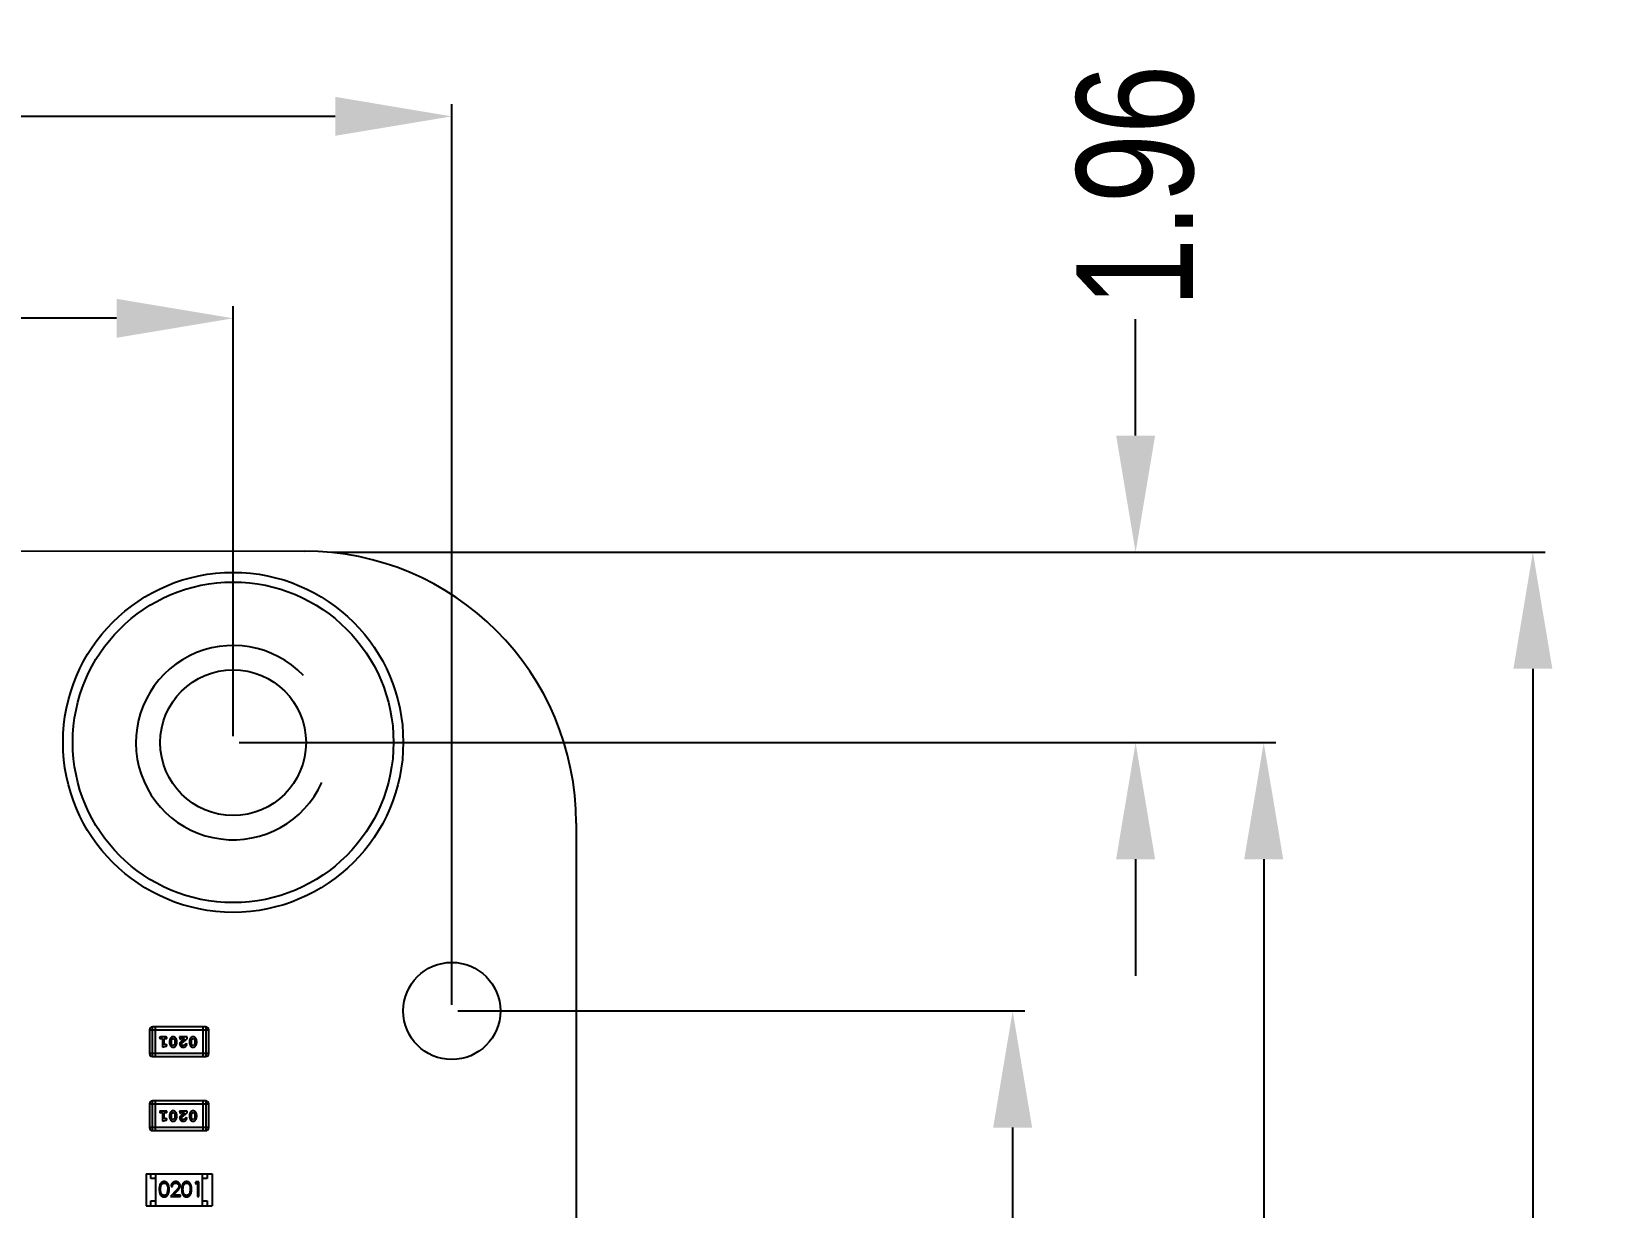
# Model space of a CAD drawing. Header units: inches. Extents: x -13 to 119, y -33 to 44.
# Drawn here: x 102.41 to 118.64, y 18.68 to 30.79 of the extents above; entities that cross this region are included whole.
import ezdxf

# ---------------------------------------------------------------- set-up
doc = ezdxf.new("R2010")
doc.units = ezdxf.units.IN
doc.header["$LTSCALE"] = 1.21
doc.header["$MEASUREMENT"] = 0
doc.header["$PDMODE"] = 3
doc.header["$PDSIZE"] = 0.3125
doc.layers.get('0').update_dxf_attribs({"linetype": 'CONTINUOUS'})
doc.layers.get('Defpoints').update_dxf_attribs({"linetype": 'CONTINUOUS'})
doc.layers.add('DIM', color=3, linetype='CONTINUOUS')
doc.styles.get("Standard").update_dxf_attribs({"font": 'txt', "width": 0.8})
doc.dimstyles.get("Standard").update_dxf_attribs({"dimtxt": 0.15625, "dimasz": 0.1875, "dimexe": 0.125, "dimexo": 0.0625, "dimgap": 0.09, "dimtad": 0, "dimtih": 1, "dimtoh": 1, "dimzin": 4, "dimdsep": 46, "dimtxsty": 'Standard', "dimblk": '_FILLED', "dimblk1": '_FILLED', "dimblk2": '_FILLED', "dimcen": 0.09, "dimazin": 1, "dimtp": 0.01, "dimtm": 0.01, "dimtfac": 1, "dimtofl": 0, "dimtmove": 0, "dimatfit": 3, "dimldrblk": '_FILLED', "dimfxl": 1, "dimtolj": 1, "dimtzin": 4, "dimarcsym": 0})

# ---------------------------------------------------------------- blocks, each defined once
blk = doc.blocks.new('_FILLED')
at = {"color": 0, "linetype": 'ByBlock'}
blk.add_solid([(0, 0), (-1, 0.167), (-1, -0.167)], dxfattribs=at)
blk = doc.blocks.new('*D21')
at = {"layer": 'Defpoints', "color": 0}
for p in [(104.483, 27.834), (91.202, 23.468), (104.483, 23.47)]:
    blk.add_point(p, dxfattribs=at)
at = {"layer": 'DIM', "color": 0, "lineweight": -2}
for p, q in [((91.202, 23.531), (91.202, 27.959)), ((104.483, 23.532), (104.483, 27.959)), ((92.402, 27.834), (95.993, 27.834)), ((103.283, 27.834), (99.693, 27.834))]:
    blk.add_line(p, q, dxfattribs=at)
at = {"layer": 'DIM', "color": 0, "lineweight": -2, "xscale": 1.2, "yscale": 1.2, "zscale": 1.2, "rotation": 180}
blk.add_blockref('_FILLED', (91.202, 27.834), dxfattribs=at)
at = {"layer": 'DIM', "color": 0, "lineweight": -2, "xscale": 1.2, "yscale": 1.2, "zscale": 1.2}
blk.add_blockref('_FILLED', (104.483, 27.834), dxfattribs=at)
at = {"layer": 'DIM', "color": 0, "insert": (97.843, 27.834), "char_height": 1.2, "attachment_point": 5}
blk.add_mtext('\\A1;13.28', dxfattribs=at)
blk = doc.blocks.new('*D26')
at = {"layer": 'Defpoints', "color": 0}
for p in [(87.682, 22.649), (108.002, -8.147), (108.002, -17.25)]:
    blk.add_point(p, dxfattribs=at)
at = {"layer": 'DIM', "color": 0, "lineweight": -2}
for p, q in [((87.682, 22.586), (87.682, -17.375)), ((108.002, -8.21), (108.002, -17.375)), ((88.882, -17.25), (95.912, -17.25)), ((106.802, -17.25), (99.772, -17.25))]:
    blk.add_line(p, q, dxfattribs=at)
at = {"layer": 'DIM', "color": 0, "lineweight": -2, "xscale": 1.2, "yscale": 1.2, "zscale": 1.2, "rotation": 180}
blk.add_blockref('_FILLED', (87.682, -17.25), dxfattribs=at)
at = {"layer": 'DIM', "color": 0, "lineweight": -2, "xscale": 1.2, "yscale": 1.2, "zscale": 1.2}
blk.add_blockref('_FILLED', (108.002, -17.25), dxfattribs=at)
at = {"layer": 'DIM', "color": 0, "insert": (97.842, -17.25), "char_height": 1.2, "attachment_point": 5}
blk.add_mtext('\\A1;20.32', dxfattribs=at)
blk = doc.blocks.new('*D29')
at = {"layer": 'Defpoints', "color": 0}
for p in [(104.482, 23.466), (115.085, 23.466), (106.003, -8.53)]:
    blk.add_point(p, dxfattribs=at)
at = {"layer": 'DIM', "color": 0, "lineweight": -2}
for p, q in [((104.545, 23.466), (115.21, 23.466)), ((115.085, 22.266), (115.085, 9.318)), ((115.085, -7.33), (115.085, 5.618)), ((106.065, -8.53), (115.21, -8.53))]:
    blk.add_line(p, q, dxfattribs=at)
at = {"layer": 'DIM', "color": 0, "lineweight": -2, "xscale": 1.2, "yscale": 1.2, "zscale": 1.2}
for p, rotation in [((115.085, 23.466), 90), ((115.085, -8.53), 270)]:
    blk.add_blockref('_FILLED', p, dxfattribs=dict(at, rotation=rotation))
at = {"layer": 'DIM', "color": 0, "insert": (115.085, 7.468), "char_height": 1.2, "attachment_point": 5, "rotation": 90}
blk.add_mtext('\\A1;32.00', dxfattribs=at)
blk = doc.blocks.new('*D30')
at = {"layer": 'Defpoints', "color": 0}
for p in [(105.431, 25.426), (117.854, 25.426), (105.212, -10.94)]:
    blk.add_point(p, dxfattribs=at)
at = {"layer": 'DIM', "color": 0, "lineweight": -2}
for p, q in [((105.494, 25.426), (117.979, 25.426)), ((117.854, 24.226), (117.854, 9.253)), ((117.854, -9.74), (117.854, 5.233)), ((105.275, -10.94), (117.979, -10.94))]:
    blk.add_line(p, q, dxfattribs=at)
at = {"layer": 'DIM', "color": 0, "lineweight": -2, "xscale": 1.2, "yscale": 1.2, "zscale": 1.2}
for p, rotation in [((117.854, 25.426), 90), ((117.854, -10.94), 270)]:
    blk.add_blockref('_FILLED', p, dxfattribs=dict(at, rotation=rotation))
at = {"layer": 'DIM', "color": 0, "insert": (117.854, 7.243), "char_height": 1.2, "attachment_point": 5, "rotation": 90}
blk.add_mtext('\\A1;36.37', dxfattribs=at)
blk = doc.blocks.new('*D32')
at = {"layer": 'Defpoints', "color": 0}
for p in [(111.054, 25.426), (113.767, 25.426), (109.218, 23.466)]:
    blk.add_point(p, dxfattribs=at)
at = {"layer": 'DIM', "color": 0, "lineweight": -2}
for p, q in [((113.767, 26.626), (113.767, 27.826)), ((111.117, 25.426), (113.892, 25.426)), ((109.281, 23.466), (113.892, 23.466)), ((113.767, 22.266), (113.767, 21.066))]:
    blk.add_line(p, q, dxfattribs=at)
at = {"layer": 'DIM', "color": 0, "lineweight": -2, "xscale": 1.2, "yscale": 1.2, "zscale": 1.2}
for p, rotation in [((113.767, 25.426), 270), ((113.767, 23.466), 90)]:
    blk.add_blockref('_FILLED', p, dxfattribs=dict(at, rotation=rotation))
at = {"layer": 'DIM', "color": 0, "insert": (113.767, 29.196), "char_height": 1.2, "attachment_point": 5, "rotation": 90}
blk.add_mtext('\\A1;1.96', dxfattribs=at)
blk = doc.blocks.new('*D36')
at = {"layer": 'Defpoints', "color": 0}
for p in [(106.732, 20.704), (106.732, 0.384), (112.502, 0.384)]:
    blk.add_point(p, dxfattribs=at)
at = {"layer": 'DIM', "color": 0, "lineweight": -2}
for p, q in [((106.795, 20.704), (112.627, 20.704)), ((112.502, 19.504), (112.502, 16.154)), ((112.502, 1.584), (112.502, 4.934)), ((106.795, 0.384), (112.627, 0.384))]:
    blk.add_line(p, q, dxfattribs=at)
at = {"layer": 'DIM', "color": 0, "lineweight": -2, "xscale": 1.2, "yscale": 1.2, "zscale": 1.2}
for p, rotation in [((112.502, 20.704), 90), ((112.502, 0.384), 270)]:
    blk.add_blockref('_FILLED', p, dxfattribs=dict(at, rotation=rotation))
at = {"layer": 'DIM', "color": 0, "insert": (112.502, 10.544), "char_height": 1.2, "attachment_point": 5, "rotation": 90}
blk.add_mtext('\\A1;20.32(=2.54*8)', dxfattribs=at)
blk = doc.blocks.new('*D37')
at = {"layer": 'Defpoints', "color": 0}
for p in [(106.732, 29.913), (88.952, 20.704), (106.732, 20.704)]:
    blk.add_point(p, dxfattribs=at)
at = {"layer": 'DIM', "color": 0, "lineweight": -2}
for p, q in [((88.952, 20.766), (88.952, 30.038)), ((106.732, 20.766), (106.732, 30.038)), ((90.152, 29.913), (95.992, 29.913)), ((105.532, 29.913), (99.692, 29.913))]:
    blk.add_line(p, q, dxfattribs=at)
at = {"layer": 'DIM', "color": 0, "lineweight": -2, "xscale": 1.2, "yscale": 1.2, "zscale": 1.2, "rotation": 180}
blk.add_blockref('_FILLED', (88.952, 29.913), dxfattribs=at)
at = {"layer": 'DIM', "color": 0, "lineweight": -2, "xscale": 1.2, "yscale": 1.2, "zscale": 1.2}
blk.add_blockref('_FILLED', (106.732, 29.913), dxfattribs=at)
at = {"layer": 'DIM', "color": 0, "insert": (97.842, 29.913), "char_height": 1.2, "attachment_point": 5}
blk.add_mtext('\\A1;17.78', dxfattribs=at)

msp = doc.modelspace()

# ---------------------------------------------------------------- linework, layer by layer
at = {"color": 7, "linetype": 'Continuous'}
for p, q in [((90.484, 25.447), (105.213, 25.438)), ((108.011, 22.638), (108.004, -1.821)), ((103.621, 20.509), (103.621, 20.265)), ((103.621, 20.509), (104.231, 20.509)), ((103.652, 20.235), (103.652, 20.54)), ((104.2, 20.54), (103.652, 20.54)), ((103.682, 20.235), (103.682, 20.54)), ((104.17, 20.54), (104.17, 20.235)), ((104.2, 20.54), (104.2, 20.235)), ((104.231, 20.265), (104.231, 20.509)), ((103.789, 20.436), (103.737, 20.436)), ((103.737, 20.419), (103.755, 20.419)), ((103.755, 20.419), (103.755, 20.331)), ((103.755, 20.331), (103.791, 20.341)), ((103.772, 20.354), (103.772, 20.419)), ((103.772, 20.419), (103.789, 20.419)), ((103.787, 20.358), (103.772, 20.354)), ((103.792, 20.359), (103.787, 20.358)), ((103.8, 20.35), (103.792, 20.359)), ((103.829, 20.393), (103.829, 20.375)), ((103.846, 20.393), (103.853, 20.415)), ((103.846, 20.393), (103.846, 20.376)), ((103.853, 20.353), (103.846, 20.376)), ((103.853, 20.415), (103.865, 20.42)), ((103.866, 20.348), (103.853, 20.353)), ((103.865, 20.42), (103.878, 20.415)), ((103.878, 20.354), (103.866, 20.348)), ((103.878, 20.415), (103.885, 20.393)), ((103.885, 20.376), (103.878, 20.354)), ((103.885, 20.376), (103.885, 20.393)), ((103.903, 20.375), (103.903, 20.393)), ((103.932, 20.436), (103.932, 20.428)), ((104.009, 20.436), (103.932, 20.436)), ((103.941, 20.416), (103.947, 20.419)), ((103.947, 20.419), (103.983, 20.419)), ((103.983, 20.419), (103.949, 20.392)), ((103.95, 20.362), (103.954, 20.372)), ((103.954, 20.372), (104.009, 20.417)), ((103.984, 20.353), (103.969, 20.348)), ((103.989, 20.362), (103.984, 20.353)), ((103.998, 20.368), (103.989, 20.362)), ((104.006, 20.36), (103.998, 20.368)), ((104.009, 20.417), (104.009, 20.436)), ((104.033, 20.393), (104.033, 20.375)), ((104.05, 20.393), (104.058, 20.415)), ((104.05, 20.393), (104.05, 20.376)), ((104.058, 20.353), (104.05, 20.376)), ((104.058, 20.415), (104.07, 20.42)), ((104.07, 20.348), (104.058, 20.353)), ((104.07, 20.42), (104.082, 20.415)), ((104.082, 20.354), (104.07, 20.348)), ((104.082, 20.415), (104.09, 20.393)), ((104.09, 20.376), (104.082, 20.354)), ((104.09, 20.376), (104.09, 20.393)), ((104.107, 20.375), (104.107, 20.393)), ((104.231, 20.265), (103.621, 20.265)), ((103.652, 20.235), (104.2, 20.235)), ((103.621, 19.747), (103.621, 19.503)), ((103.621, 19.747), (104.231, 19.747)), ((103.652, 19.473), (103.652, 19.778)), ((104.2, 19.778), (103.652, 19.778)), ((103.682, 19.473), (103.682, 19.778)), ((103.789, 19.674), (103.737, 19.674)), ((103.737, 19.657), (103.755, 19.657)), ((103.755, 19.657), (103.755, 19.569)), ((103.772, 19.592), (103.772, 19.657)), ((103.772, 19.657), (103.789, 19.657)), ((103.846, 19.631), (103.853, 19.653)), ((103.853, 19.653), (103.865, 19.658)), ((103.865, 19.658), (103.878, 19.653)), ((103.878, 19.653), (103.885, 19.631)), ((103.932, 19.674), (103.932, 19.666)), ((104.009, 19.674), (103.932, 19.674)), ((103.941, 19.654), (103.947, 19.657)), ((103.947, 19.657), (103.983, 19.657)), ((103.983, 19.657), (103.949, 19.63)), ((103.954, 19.61), (104.009, 19.655)), ((104.009, 19.655), (104.009, 19.674)), ((104.05, 19.631), (104.058, 19.653)), ((104.058, 19.653), (104.07, 19.658)), ((104.07, 19.658), (104.082, 19.653)), ((104.082, 19.653), (104.09, 19.631)), ((104.17, 19.778), (104.17, 19.473)), ((104.2, 19.778), (104.2, 19.473)), ((104.231, 19.503), (104.231, 19.747)), ((104.231, 19.503), (103.621, 19.503)), ((103.755, 19.569), (103.791, 19.579)), ((103.787, 19.596), (103.772, 19.592)), ((103.792, 19.597), (103.787, 19.596)), ((103.8, 19.588), (103.792, 19.597)), ((103.829, 19.631), (103.829, 19.613)), ((103.846, 19.631), (103.846, 19.614)), ((103.853, 19.591), (103.846, 19.614)), ((103.866, 19.586), (103.853, 19.591)), ((103.878, 19.592), (103.866, 19.586)), ((103.885, 19.614), (103.878, 19.592)), ((103.885, 19.614), (103.885, 19.631)), ((103.903, 19.613), (103.903, 19.631)), ((103.95, 19.6), (103.954, 19.61)), ((103.984, 19.591), (103.969, 19.586)), ((103.989, 19.6), (103.984, 19.591)), ((103.998, 19.606), (103.989, 19.6)), ((104.006, 19.598), (103.998, 19.606)), ((104.033, 19.631), (104.033, 19.613)), ((104.05, 19.631), (104.05, 19.614)), ((104.058, 19.591), (104.05, 19.614)), ((104.07, 19.586), (104.058, 19.591)), ((104.082, 19.592), (104.07, 19.586)), ((104.09, 19.614), (104.082, 19.592)), ((104.09, 19.614), (104.09, 19.631)), ((104.107, 19.613), (104.107, 19.631)), ((103.652, 19.473), (104.2, 19.473)), ((103.586, 19.028), (103.586, 18.698)), ((103.586, 19.028), (104.266, 19.028)), ((103.636, 18.978), (103.636, 19.028)), ((103.686, 18.698), (103.686, 19.028)), ((104.166, 18.698), (104.166, 19.028)), ((104.216, 19.028), (104.216, 18.978)), ((104.266, 19.028), (104.266, 18.698)), ((103.686, 18.978), (103.636, 18.978)), ((103.811, 18.869), (103.805, 18.831)), ((103.896, 18.856), (103.837, 18.794)), ((103.843, 18.897), (103.857, 18.897)), ((103.87, 18.809), (103.907, 18.849)), ((104.041, 18.869), (104.036, 18.831)), ((104.1, 18.944), (104.091, 18.928)), ((104.091, 18.928), (104.114, 18.928)), ((104.128, 18.944), (104.1, 18.944)), ((104.114, 18.928), (104.114, 18.794)), ((104.128, 18.794), (104.128, 18.944)), ((104.216, 18.978), (104.166, 18.978)), ((103.586, 18.698), (104.266, 18.698)), ((103.636, 18.698), (103.636, 18.748)), ((103.636, 18.748), (103.686, 18.748)), ((103.837, 18.794), (103.939, 18.794)), ((103.939, 18.809), (103.87, 18.809)), ((103.939, 18.794), (103.939, 18.809)), ((104.114, 18.794), (104.128, 18.794)), ((104.166, 18.748), (104.216, 18.748)), ((104.216, 18.748), (104.216, 18.698))]:
    msp.add_line(p, q, dxfattribs=at)
for centre, radius in [((104.482, 23.469), 1.75), ((104.482, 23.469), 1.65), ((106.732, 20.704), 0.5)]:
    msp.add_circle(centre, radius, dxfattribs=at)
for centre, radius, start, end in [((105.211, 22.638), 2.8, 359.9839, 89.9664), ((103.652, 20.509), 0.0305, 90, 180), ((104.2, 20.509), 0.0305, 0, 90), ((103.652, 20.265), 0.0305, 180, 270), ((104.2, 20.265), 0.0305, 270, 0), ((103.652, 19.747), 0.0305, 90, 180), ((104.2, 19.747), 0.0305, 0, 90), ((103.652, 19.503), 0.0305, 180, 270), ((104.2, 19.503), 0.0305, 270, 0)]:
    msp.add_arc(centre, radius, start, end, dxfattribs=at)
for points, knots in [([(103.737, 20.436), (103.736, 20.436), (103.735, 20.436), (103.732, 20.436), (103.73, 20.435), (103.729, 20.434), (103.728, 20.432), (103.727, 20.431), (103.726, 20.429), (103.726, 20.428), (103.726, 20.427)], [0, 0, 0, 0, 0.169012, 0.317488, 0.445429, 0.560977, 0.67065, 0.776666, 0.88492, 1, 1, 1, 1]), ([(103.726, 20.427), (103.726, 20.427), (103.726, 20.426), (103.727, 20.424), (103.728, 20.422), (103.729, 20.421), (103.73, 20.42), (103.732, 20.419), (103.735, 20.419), (103.736, 20.419), (103.737, 20.419)], [0, 0, 0, 0, 0.11517, 0.223509, 0.328254, 0.438012, 0.553651, 0.682263, 0.830856, 1, 1, 1, 1]), ([(103.8, 20.427), (103.8, 20.428), (103.8, 20.429), (103.8, 20.431), (103.799, 20.432), (103.798, 20.434), (103.796, 20.435), (103.794, 20.436), (103.792, 20.436), (103.79, 20.436), (103.789, 20.436)], [0, 0, 0, 0, 0.115051, 0.223278, 0.329269, 0.437893, 0.554681, 0.682591, 0.83103, 1, 1, 1, 1]), ([(103.789, 20.419), (103.79, 20.419), (103.792, 20.419), (103.794, 20.419), (103.796, 20.42), (103.798, 20.421), (103.799, 20.422), (103.8, 20.424), (103.8, 20.426), (103.8, 20.427), (103.8, 20.427)], [0, 0, 0, 0, 0.169102, 0.317658, 0.446239, 0.563118, 0.671828, 0.776546, 0.884858, 1, 1, 1, 1]), ([(103.791, 20.341), (103.792, 20.341), (103.794, 20.341), (103.796, 20.342), (103.797, 20.343), (103.799, 20.344), (103.799, 20.345), (103.8, 20.347), (103.8, 20.348), (103.8, 20.349), (103.8, 20.35)], [0, 0, 0, 0, 0.187321, 0.344927, 0.475328, 0.579604, 0.674244, 0.773631, 0.882025, 1, 1, 1, 1]), ([(103.865, 20.438), (103.864, 20.438), (103.861, 20.438), (103.857, 20.437), (103.853, 20.436), (103.85, 20.434), (103.846, 20.432), (103.843, 20.43), (103.841, 20.427), (103.838, 20.423), (103.836, 20.42), (103.834, 20.416), (103.832, 20.412), (103.831, 20.408), (103.83, 20.405), (103.829, 20.401), (103.829, 20.397), (103.829, 20.394), (103.829, 20.393)], [0, 0, 0, 0, 0.067217, 0.131051, 0.19272, 0.252824, 0.312745, 0.373449, 0.436041, 0.501494, 0.567761, 0.632087, 0.695096, 0.757109, 0.817993, 0.878657, 0.939311, 1, 1, 1, 1]), ([(103.829, 20.375), (103.829, 20.374), (103.829, 20.372), (103.829, 20.369), (103.829, 20.366), (103.83, 20.363), (103.831, 20.36), (103.832, 20.357), (103.833, 20.354), (103.835, 20.351), (103.837, 20.348), (103.838, 20.345), (103.84, 20.343), (103.842, 20.341), (103.843, 20.339), (103.845, 20.337), (103.847, 20.336), (103.849, 20.334), (103.852, 20.333), (103.856, 20.332), (103.861, 20.331), (103.864, 20.331), (103.866, 20.331)], [0, 0, 0, 0, 0.049855, 0.099516, 0.148482, 0.19758, 0.246804, 0.296268, 0.346517, 0.397047, 0.446826, 0.49336, 0.537801, 0.579207, 0.617974, 0.654833, 0.689171, 0.722088, 0.786392, 0.853518, 0.924186, 1, 1, 1, 1]), ([(103.903, 20.393), (103.902, 20.394), (103.902, 20.396), (103.902, 20.399), (103.902, 20.403), (103.901, 20.406), (103.9, 20.409), (103.899, 20.412), (103.898, 20.415), (103.896, 20.417), (103.895, 20.42), (103.893, 20.423), (103.891, 20.425), (103.89, 20.427), (103.888, 20.429), (103.886, 20.431), (103.885, 20.432), (103.882, 20.434), (103.879, 20.435), (103.875, 20.437), (103.87, 20.437), (103.867, 20.438), (103.865, 20.438)], [0, 0, 0, 0, 0.049886, 0.09882, 0.148132, 0.19689, 0.246038, 0.295176, 0.345305, 0.395692, 0.445312, 0.491875, 0.535813, 0.577009, 0.616081, 0.652689, 0.687585, 0.720206, 0.785062, 0.85223, 0.923759, 1, 1, 1, 1]), ([(103.866, 20.331), (103.867, 20.331), (103.87, 20.331), (103.874, 20.331), (103.878, 20.333), (103.881, 20.334), (103.885, 20.336), (103.888, 20.339), (103.891, 20.342), (103.893, 20.345), (103.895, 20.349), (103.897, 20.352), (103.899, 20.356), (103.9, 20.36), (103.901, 20.364), (103.902, 20.367), (103.902, 20.371), (103.902, 20.374), (103.903, 20.375)], [0, 0, 0, 0, 0.06692, 0.130834, 0.19258, 0.252759, 0.312631, 0.373411, 0.436359, 0.501894, 0.568244, 0.632472, 0.69556, 0.757163, 0.818592, 0.878885, 0.939235, 1, 1, 1, 1]), ([(103.932, 20.428), (103.932, 20.427), (103.932, 20.425), (103.933, 20.422), (103.934, 20.42), (103.935, 20.418), (103.936, 20.417), (103.937, 20.416), (103.939, 20.416), (103.94, 20.416), (103.941, 20.416)], [0, 0, 0, 0, 0.1844, 0.34094, 0.473574, 0.586824, 0.690029, 0.789175, 0.890445, 1, 1, 1, 1]), ([(103.949, 20.392), (103.948, 20.391), (103.947, 20.389), (103.944, 20.387), (103.942, 20.385), (103.94, 20.383), (103.939, 20.381), (103.937, 20.379), (103.936, 20.378), (103.935, 20.376), (103.934, 20.373), (103.933, 20.37), (103.932, 20.367), (103.932, 20.365), (103.932, 20.363)], [0, 0, 0, 0, 0.103002, 0.197728, 0.285279, 0.365235, 0.437224, 0.502446, 0.560545, 0.611446, 0.707576, 0.80349, 0.900532, 1, 1, 1, 1]), ([(103.932, 20.363), (103.932, 20.362), (103.933, 20.36), (103.933, 20.357), (103.934, 20.354), (103.935, 20.351), (103.936, 20.348), (103.938, 20.345), (103.94, 20.343), (103.943, 20.34), (103.945, 20.338), (103.948, 20.336), (103.951, 20.334), (103.954, 20.333), (103.958, 20.332), (103.961, 20.331), (103.965, 20.331), (103.968, 20.331), (103.969, 20.331)], [0, 0, 0, 0, 0.060981, 0.120256, 0.178148, 0.236115, 0.293993, 0.352864, 0.413358, 0.476056, 0.539296, 0.602396, 0.665116, 0.728325, 0.792919, 0.859317, 0.928302, 1, 1, 1, 1]), ([(103.969, 20.348), (103.968, 20.348), (103.965, 20.348), (103.961, 20.349), (103.958, 20.35), (103.955, 20.352), (103.953, 20.354), (103.951, 20.357), (103.95, 20.36), (103.95, 20.362), (103.95, 20.362)], [0, 0, 0, 0, 0.156344, 0.299348, 0.4327, 0.561, 0.682299, 0.791883, 0.89611, 1, 1, 1, 1]), ([(103.969, 20.331), (103.971, 20.331), (103.974, 20.331), (103.979, 20.332), (103.984, 20.333), (103.988, 20.335), (103.992, 20.338), (103.996, 20.34), (103.999, 20.344), (104.002, 20.347), (104.004, 20.351), (104.005, 20.354), (104.006, 20.357), (104.006, 20.359), (104.006, 20.36)], [0, 0, 0, 0, 0.098286, 0.193983, 0.289056, 0.384352, 0.477435, 0.566197, 0.652355, 0.737986, 0.818188, 0.887401, 0.94802, 1, 1, 1, 1]), ([(104.07, 20.438), (104.069, 20.438), (104.066, 20.438), (104.062, 20.437), (104.058, 20.436), (104.054, 20.434), (104.051, 20.432), (104.048, 20.43), (104.045, 20.427), (104.043, 20.423), (104.04, 20.42), (104.038, 20.416), (104.037, 20.412), (104.035, 20.408), (104.034, 20.405), (104.034, 20.401), (104.033, 20.397), (104.033, 20.394), (104.033, 20.393)], [0, 0, 0, 0, 0.067217, 0.131051, 0.19272, 0.252824, 0.312745, 0.373449, 0.436041, 0.501494, 0.567761, 0.632087, 0.695096, 0.757109, 0.817993, 0.878657, 0.939311, 1, 1, 1, 1]), ([(104.033, 20.375), (104.033, 20.374), (104.033, 20.372), (104.033, 20.369), (104.034, 20.366), (104.035, 20.363), (104.036, 20.36), (104.037, 20.357), (104.038, 20.354), (104.039, 20.351), (104.041, 20.348), (104.043, 20.345), (104.044, 20.343), (104.046, 20.341), (104.048, 20.339), (104.049, 20.337), (104.051, 20.336), (104.054, 20.334), (104.057, 20.333), (104.061, 20.332), (104.065, 20.331), (104.069, 20.331), (104.07, 20.331)], [0, 0, 0, 0, 0.049855, 0.099516, 0.148482, 0.19758, 0.246804, 0.296268, 0.346517, 0.397047, 0.446826, 0.49336, 0.537801, 0.579207, 0.617974, 0.654833, 0.689171, 0.722088, 0.786392, 0.853518, 0.924186, 1, 1, 1, 1]), ([(104.107, 20.393), (104.107, 20.394), (104.107, 20.396), (104.107, 20.399), (104.106, 20.403), (104.105, 20.406), (104.105, 20.409), (104.103, 20.412), (104.102, 20.415), (104.101, 20.417), (104.099, 20.42), (104.098, 20.423), (104.096, 20.425), (104.094, 20.427), (104.093, 20.429), (104.091, 20.431), (104.089, 20.432), (104.087, 20.434), (104.084, 20.435), (104.079, 20.437), (104.075, 20.437), (104.072, 20.438), (104.07, 20.438)], [0, 0, 0, 0, 0.049886, 0.09882, 0.148132, 0.19689, 0.246038, 0.295176, 0.345305, 0.395692, 0.445312, 0.491875, 0.535813, 0.577009, 0.616081, 0.652689, 0.687585, 0.720206, 0.785062, 0.85223, 0.923759, 1, 1, 1, 1]), ([(104.07, 20.331), (104.072, 20.331), (104.074, 20.331), (104.079, 20.331), (104.082, 20.333), (104.086, 20.334), (104.089, 20.336), (104.092, 20.339), (104.095, 20.342), (104.098, 20.345), (104.1, 20.349), (104.102, 20.352), (104.103, 20.356), (104.105, 20.36), (104.106, 20.364), (104.106, 20.367), (104.107, 20.371), (104.107, 20.374), (104.107, 20.375)], [0, 0, 0, 0, 0.06692, 0.130834, 0.19258, 0.252759, 0.312631, 0.373411, 0.436359, 0.501894, 0.568244, 0.632472, 0.69556, 0.757163, 0.818592, 0.878885, 0.939235, 1, 1, 1, 1]), ([(103.737, 19.674), (103.736, 19.674), (103.735, 19.674), (103.732, 19.674), (103.73, 19.673), (103.729, 19.672), (103.728, 19.67), (103.727, 19.669), (103.726, 19.667), (103.726, 19.666), (103.726, 19.665)], [0, 0, 0, 0, 0.169012, 0.317488, 0.445429, 0.560977, 0.67065, 0.776666, 0.88492, 1, 1, 1, 1]), ([(103.726, 19.665), (103.726, 19.665), (103.726, 19.664), (103.727, 19.662), (103.728, 19.66), (103.729, 19.659), (103.73, 19.658), (103.732, 19.657), (103.735, 19.657), (103.736, 19.657), (103.737, 19.657)], [0, 0, 0, 0, 0.11517, 0.223509, 0.328254, 0.438012, 0.553651, 0.682263, 0.830856, 1, 1, 1, 1]), ([(103.8, 19.665), (103.8, 19.666), (103.8, 19.667), (103.8, 19.669), (103.799, 19.67), (103.798, 19.672), (103.796, 19.673), (103.794, 19.674), (103.792, 19.674), (103.79, 19.674), (103.789, 19.674)], [0, 0, 0, 0, 0.115051, 0.223278, 0.329269, 0.437893, 0.554681, 0.682591, 0.83103, 1, 1, 1, 1]), ([(103.789, 19.657), (103.79, 19.657), (103.792, 19.657), (103.794, 19.657), (103.796, 19.658), (103.798, 19.659), (103.799, 19.66), (103.8, 19.662), (103.8, 19.664), (103.8, 19.665), (103.8, 19.665)], [0, 0, 0, 0, 0.169102, 0.317658, 0.446239, 0.563118, 0.671828, 0.776546, 0.884858, 1, 1, 1, 1]), ([(103.865, 19.676), (103.864, 19.676), (103.861, 19.676), (103.857, 19.675), (103.853, 19.674), (103.85, 19.672), (103.846, 19.67), (103.843, 19.668), (103.841, 19.665), (103.838, 19.661), (103.836, 19.658), (103.834, 19.654), (103.832, 19.65), (103.831, 19.646), (103.83, 19.643), (103.829, 19.639), (103.829, 19.635), (103.829, 19.632), (103.829, 19.631)], [0, 0, 0, 0, 0.067217, 0.131051, 0.19272, 0.252824, 0.312745, 0.373449, 0.436041, 0.501494, 0.567761, 0.632087, 0.695096, 0.757109, 0.817993, 0.878657, 0.939311, 1, 1, 1, 1]), ([(103.903, 19.631), (103.902, 19.632), (103.902, 19.634), (103.902, 19.637), (103.902, 19.641), (103.901, 19.644), (103.9, 19.647), (103.899, 19.65), (103.898, 19.653), (103.896, 19.655), (103.895, 19.658), (103.893, 19.661), (103.891, 19.663), (103.89, 19.665), (103.888, 19.667), (103.886, 19.669), (103.885, 19.67), (103.882, 19.672), (103.879, 19.673), (103.875, 19.675), (103.87, 19.675), (103.867, 19.676), (103.865, 19.676)], [0, 0, 0, 0, 0.049886, 0.09882, 0.148132, 0.19689, 0.246038, 0.295176, 0.345305, 0.395692, 0.445312, 0.491875, 0.535813, 0.577009, 0.616081, 0.652689, 0.687585, 0.720206, 0.785062, 0.85223, 0.923759, 1, 1, 1, 1]), ([(103.932, 19.666), (103.932, 19.665), (103.932, 19.663), (103.933, 19.66), (103.934, 19.658), (103.935, 19.656), (103.936, 19.655), (103.937, 19.654), (103.939, 19.654), (103.94, 19.654), (103.941, 19.654)], [0, 0, 0, 0, 0.1844, 0.34094, 0.473574, 0.586824, 0.690029, 0.789175, 0.890445, 1, 1, 1, 1]), ([(104.07, 19.676), (104.069, 19.676), (104.066, 19.676), (104.062, 19.675), (104.058, 19.674), (104.054, 19.672), (104.051, 19.67), (104.048, 19.668), (104.045, 19.665), (104.043, 19.661), (104.04, 19.658), (104.038, 19.654), (104.037, 19.65), (104.035, 19.646), (104.034, 19.643), (104.034, 19.639), (104.033, 19.635), (104.033, 19.632), (104.033, 19.631)], [0, 0, 0, 0, 0.067217, 0.131051, 0.19272, 0.252824, 0.312745, 0.373449, 0.436041, 0.501494, 0.567761, 0.632087, 0.695096, 0.757109, 0.817993, 0.878657, 0.939311, 1, 1, 1, 1]), ([(104.107, 19.631), (104.107, 19.632), (104.107, 19.634), (104.107, 19.637), (104.106, 19.641), (104.105, 19.644), (104.105, 19.647), (104.103, 19.65), (104.102, 19.653), (104.101, 19.655), (104.099, 19.658), (104.098, 19.661), (104.096, 19.663), (104.094, 19.665), (104.093, 19.667), (104.091, 19.669), (104.089, 19.67), (104.087, 19.672), (104.084, 19.673), (104.079, 19.675), (104.075, 19.675), (104.072, 19.676), (104.07, 19.676)], [0, 0, 0, 0, 0.049886, 0.09882, 0.148132, 0.19689, 0.246038, 0.295176, 0.345305, 0.395692, 0.445312, 0.491875, 0.535813, 0.577009, 0.616081, 0.652689, 0.687585, 0.720206, 0.785062, 0.85223, 0.923759, 1, 1, 1, 1]), ([(103.791, 19.579), (103.792, 19.579), (103.794, 19.579), (103.796, 19.58), (103.797, 19.581), (103.799, 19.582), (103.799, 19.583), (103.8, 19.585), (103.8, 19.586), (103.8, 19.587), (103.8, 19.588)], [0, 0, 0, 0, 0.187321, 0.344927, 0.475328, 0.579604, 0.674244, 0.773631, 0.882025, 1, 1, 1, 1]), ([(103.829, 19.613), (103.829, 19.612), (103.829, 19.61), (103.829, 19.607), (103.829, 19.604), (103.83, 19.601), (103.831, 19.598), (103.832, 19.595), (103.833, 19.592), (103.835, 19.589), (103.837, 19.586), (103.838, 19.583), (103.84, 19.581), (103.842, 19.579), (103.843, 19.577), (103.845, 19.575), (103.847, 19.574), (103.849, 19.572), (103.852, 19.571), (103.856, 19.57), (103.861, 19.569), (103.864, 19.569), (103.866, 19.569)], [0, 0, 0, 0, 0.049855, 0.099516, 0.148482, 0.19758, 0.246804, 0.296268, 0.346517, 0.397047, 0.446826, 0.49336, 0.537801, 0.579207, 0.617974, 0.654833, 0.689171, 0.722088, 0.786392, 0.853518, 0.924186, 1, 1, 1, 1]), ([(103.866, 19.569), (103.867, 19.569), (103.87, 19.569), (103.874, 19.569), (103.878, 19.571), (103.881, 19.572), (103.885, 19.574), (103.888, 19.577), (103.891, 19.58), (103.893, 19.583), (103.895, 19.587), (103.897, 19.59), (103.899, 19.594), (103.9, 19.598), (103.901, 19.602), (103.902, 19.605), (103.902, 19.609), (103.902, 19.612), (103.903, 19.613)], [0, 0, 0, 0, 0.06692, 0.130834, 0.19258, 0.252759, 0.312631, 0.373411, 0.436359, 0.501894, 0.568244, 0.632472, 0.69556, 0.757163, 0.818592, 0.878885, 0.939235, 1, 1, 1, 1]), ([(103.949, 19.63), (103.948, 19.629), (103.947, 19.627), (103.944, 19.625), (103.942, 19.623), (103.94, 19.621), (103.939, 19.619), (103.937, 19.617), (103.936, 19.616), (103.935, 19.614), (103.934, 19.611), (103.933, 19.608), (103.932, 19.605), (103.932, 19.603), (103.932, 19.601)], [0, 0, 0, 0, 0.103002, 0.197728, 0.285279, 0.365235, 0.437224, 0.502446, 0.560545, 0.611446, 0.707576, 0.80349, 0.900532, 1, 1, 1, 1]), ([(103.932, 19.601), (103.932, 19.6), (103.933, 19.598), (103.933, 19.595), (103.934, 19.592), (103.935, 19.589), (103.936, 19.586), (103.938, 19.583), (103.94, 19.581), (103.943, 19.578), (103.945, 19.576), (103.948, 19.574), (103.951, 19.572), (103.954, 19.571), (103.958, 19.57), (103.961, 19.569), (103.965, 19.569), (103.968, 19.569), (103.969, 19.569)], [0, 0, 0, 0, 0.060981, 0.120256, 0.178148, 0.236115, 0.293993, 0.352864, 0.413358, 0.476056, 0.539296, 0.602396, 0.665116, 0.728325, 0.792919, 0.859317, 0.928302, 1, 1, 1, 1]), ([(103.969, 19.586), (103.968, 19.586), (103.965, 19.586), (103.961, 19.587), (103.958, 19.588), (103.955, 19.59), (103.953, 19.592), (103.951, 19.595), (103.95, 19.598), (103.95, 19.6), (103.95, 19.6)], [0, 0, 0, 0, 0.156344, 0.299348, 0.4327, 0.561, 0.682299, 0.791883, 0.89611, 1, 1, 1, 1]), ([(103.969, 19.569), (103.971, 19.569), (103.974, 19.569), (103.979, 19.57), (103.984, 19.571), (103.988, 19.573), (103.992, 19.576), (103.996, 19.578), (103.999, 19.582), (104.002, 19.585), (104.004, 19.589), (104.005, 19.592), (104.006, 19.595), (104.006, 19.597), (104.006, 19.598)], [0, 0, 0, 0, 0.098286, 0.193983, 0.289056, 0.384352, 0.477435, 0.566197, 0.652355, 0.737986, 0.818188, 0.887401, 0.94802, 1, 1, 1, 1]), ([(104.033, 19.613), (104.033, 19.612), (104.033, 19.61), (104.033, 19.607), (104.034, 19.604), (104.035, 19.601), (104.036, 19.598), (104.037, 19.595), (104.038, 19.592), (104.039, 19.589), (104.041, 19.586), (104.043, 19.583), (104.044, 19.581), (104.046, 19.579), (104.048, 19.577), (104.049, 19.575), (104.051, 19.574), (104.054, 19.572), (104.057, 19.571), (104.061, 19.57), (104.065, 19.569), (104.069, 19.569), (104.07, 19.569)], [0, 0, 0, 0, 0.049855, 0.099516, 0.148482, 0.19758, 0.246804, 0.296268, 0.346517, 0.397047, 0.446826, 0.49336, 0.537801, 0.579207, 0.617974, 0.654833, 0.689171, 0.722088, 0.786392, 0.853518, 0.924186, 1, 1, 1, 1]), ([(104.07, 19.569), (104.072, 19.569), (104.074, 19.569), (104.079, 19.569), (104.082, 19.571), (104.086, 19.572), (104.089, 19.574), (104.092, 19.577), (104.095, 19.58), (104.098, 19.583), (104.1, 19.587), (104.102, 19.59), (104.103, 19.594), (104.105, 19.598), (104.106, 19.602), (104.106, 19.605), (104.107, 19.609), (104.107, 19.612), (104.107, 19.613)], [0, 0, 0, 0, 0.06692, 0.130834, 0.19258, 0.252759, 0.312631, 0.373411, 0.436359, 0.501894, 0.568244, 0.632472, 0.69556, 0.757163, 0.818592, 0.878885, 0.939235, 1, 1, 1, 1]), ([(103.772, 18.947), (103.771, 18.947), (103.769, 18.947), (103.765, 18.947), (103.762, 18.946), (103.759, 18.945), (103.755, 18.944), (103.752, 18.943), (103.749, 18.941), (103.746, 18.939), (103.744, 18.937), (103.741, 18.934), (103.738, 18.932), (103.736, 18.929), (103.734, 18.926), (103.732, 18.922), (103.73, 18.918), (103.728, 18.914), (103.727, 18.91), (103.726, 18.905), (103.724, 18.9), (103.724, 18.895), (103.723, 18.889), (103.722, 18.882), (103.722, 18.876), (103.722, 18.871), (103.722, 18.869)], [0, 0, 0, 0, 0.033742, 0.066533, 0.099153, 0.13154, 0.164087, 0.196563, 0.229707, 0.263315, 0.297504, 0.331686, 0.366482, 0.4021, 0.438958, 0.476748, 0.515985, 0.556589, 0.599519, 0.645765, 0.695487, 0.748721, 0.805687, 0.866754, 0.931405, 1, 1, 1, 1]), ([(103.722, 18.869), (103.722, 18.866), (103.722, 18.862), (103.722, 18.855), (103.723, 18.848), (103.724, 18.842), (103.725, 18.837), (103.726, 18.832), (103.727, 18.827), (103.728, 18.823), (103.73, 18.819), (103.732, 18.815), (103.734, 18.812), (103.736, 18.808), (103.739, 18.805), (103.741, 18.803), (103.744, 18.8), (103.746, 18.798), (103.749, 18.796), (103.752, 18.794), (103.755, 18.793), (103.759, 18.792), (103.762, 18.791), (103.765, 18.79), (103.769, 18.79), (103.771, 18.79), (103.772, 18.79)], [0, 0, 0, 0, 0.068113, 0.132564, 0.193427, 0.250218, 0.303569, 0.353576, 0.400235, 0.443586, 0.484619, 0.524292, 0.56238, 0.599049, 0.63494, 0.669782, 0.704009, 0.737842, 0.771098, 0.803896, 0.836415, 0.868639, 0.900715, 0.933378, 0.966213, 1, 1, 1, 1]), ([(103.736, 18.869), (103.736, 18.871), (103.736, 18.875), (103.736, 18.88), (103.736, 18.885), (103.737, 18.89), (103.737, 18.895), (103.738, 18.899), (103.739, 18.903), (103.74, 18.906), (103.741, 18.909), (103.743, 18.912), (103.744, 18.915), (103.746, 18.917), (103.748, 18.92), (103.749, 18.922), (103.752, 18.924), (103.754, 18.926), (103.758, 18.928), (103.763, 18.931), (103.768, 18.932), (103.771, 18.932), (103.773, 18.932)], [0, 0, 0, 0, 0.073302, 0.142286, 0.206253, 0.266017, 0.321612, 0.372532, 0.419497, 0.462398, 0.502825, 0.541489, 0.579034, 0.615143, 0.650298, 0.684912, 0.718701, 0.752189, 0.817245, 0.879117, 0.939613, 1, 1, 1, 1]), ([(103.773, 18.805), (103.771, 18.805), (103.768, 18.805), (103.763, 18.807), (103.758, 18.809), (103.754, 18.811), (103.752, 18.813), (103.749, 18.815), (103.748, 18.818), (103.746, 18.82), (103.744, 18.822), (103.743, 18.825), (103.741, 18.828), (103.74, 18.831), (103.739, 18.834), (103.738, 18.838), (103.737, 18.842), (103.737, 18.847), (103.736, 18.852), (103.736, 18.857), (103.736, 18.863), (103.736, 18.867), (103.736, 18.869)], [0, 0, 0, 0, 0.060034, 0.120278, 0.182348, 0.247919, 0.281641, 0.315701, 0.350322, 0.385703, 0.421819, 0.459196, 0.497866, 0.538301, 0.58121, 0.628183, 0.679403, 0.734699, 0.794074, 0.858416, 0.927049, 1, 1, 1, 1]), ([(103.824, 18.869), (103.824, 18.871), (103.824, 18.875), (103.824, 18.882), (103.823, 18.888), (103.822, 18.894), (103.821, 18.899), (103.82, 18.905), (103.819, 18.909), (103.817, 18.914), (103.815, 18.918), (103.814, 18.922), (103.811, 18.925), (103.809, 18.929), (103.807, 18.932), (103.804, 18.934), (103.801, 18.937), (103.799, 18.939), (103.796, 18.941), (103.793, 18.943), (103.789, 18.944), (103.786, 18.945), (103.783, 18.946), (103.779, 18.947), (103.776, 18.947), (103.773, 18.947), (103.772, 18.947)], [0, 0, 0, 0, 0.065278, 0.127205, 0.186168, 0.241675, 0.294115, 0.343609, 0.390387, 0.434463, 0.476646, 0.517002, 0.555936, 0.593716, 0.630057, 0.665601, 0.700745, 0.734917, 0.768681, 0.802087, 0.834849, 0.867433, 0.900138, 0.932806, 0.966212, 1, 1, 1, 1]), ([(103.772, 18.79), (103.773, 18.79), (103.776, 18.79), (103.779, 18.79), (103.783, 18.791), (103.786, 18.792), (103.789, 18.793), (103.793, 18.794), (103.796, 18.796), (103.799, 18.798), (103.802, 18.8), (103.804, 18.803), (103.807, 18.806), (103.809, 18.809), (103.812, 18.812), (103.814, 18.816), (103.816, 18.82), (103.817, 18.824), (103.819, 18.828), (103.82, 18.833), (103.821, 18.838), (103.822, 18.843), (103.823, 18.849), (103.824, 18.855), (103.824, 18.862), (103.824, 18.866), (103.824, 18.869)], [0, 0, 0, 0, 0.033824, 0.067298, 0.10028, 0.133019, 0.165736, 0.198792, 0.232372, 0.266409, 0.301016, 0.336196, 0.371972, 0.408574, 0.446394, 0.485225, 0.525372, 0.567224, 0.611081, 0.65775, 0.70702, 0.759235, 0.814484, 0.873227, 0.934937, 1, 1, 1, 1]), ([(103.773, 18.932), (103.774, 18.932), (103.778, 18.932), (103.782, 18.931), (103.787, 18.928), (103.791, 18.926), (103.794, 18.924), (103.796, 18.922), (103.798, 18.92), (103.8, 18.917), (103.801, 18.914), (103.803, 18.911), (103.804, 18.908), (103.806, 18.905), (103.807, 18.901), (103.808, 18.897), (103.809, 18.893), (103.809, 18.889), (103.81, 18.884), (103.81, 18.879), (103.81, 18.874), (103.811, 18.87), (103.811, 18.869)], [0, 0, 0, 0, 0.059689, 0.119507, 0.181075, 0.246162, 0.279894, 0.314468, 0.350403, 0.387474, 0.426147, 0.466624, 0.508745, 0.553328, 0.600058, 0.649177, 0.700552, 0.754894, 0.811825, 0.871514, 0.934319, 1, 1, 1, 1]), ([(103.805, 18.831), (103.804, 18.83), (103.804, 18.828), (103.802, 18.825), (103.801, 18.822), (103.799, 18.82), (103.798, 18.817), (103.796, 18.815), (103.794, 18.813), (103.791, 18.811), (103.787, 18.809), (103.783, 18.807), (103.778, 18.805), (103.774, 18.805), (103.773, 18.805)], [0, 0, 0, 0, 0.075949, 0.148549, 0.218996, 0.286119, 0.351826, 0.416074, 0.478265, 0.540325, 0.660405, 0.774606, 0.887187, 1, 1, 1, 1]), ([(103.892, 18.947), (103.891, 18.947), (103.887, 18.947), (103.882, 18.947), (103.878, 18.946), (103.873, 18.944), (103.869, 18.942), (103.865, 18.94), (103.861, 18.937), (103.858, 18.933), (103.854, 18.93), (103.852, 18.926), (103.849, 18.922), (103.847, 18.917), (103.845, 18.913), (103.844, 18.908), (103.844, 18.903), (103.843, 18.899), (103.843, 18.897)], [0, 0, 0, 0, 0.06445, 0.126725, 0.187421, 0.247417, 0.306749, 0.366595, 0.427749, 0.490235, 0.553031, 0.614805, 0.676505, 0.738096, 0.801021, 0.864897, 0.931209, 1, 1, 1, 1]), ([(103.857, 18.897), (103.857, 18.899), (103.857, 18.901), (103.858, 18.905), (103.859, 18.909), (103.86, 18.912), (103.862, 18.915), (103.863, 18.918), (103.865, 18.921), (103.868, 18.923), (103.87, 18.925), (103.873, 18.927), (103.875, 18.929), (103.878, 18.93), (103.881, 18.931), (103.885, 18.932), (103.888, 18.932), (103.89, 18.932), (103.891, 18.932)], [0, 0, 0, 0, 0.073648, 0.143686, 0.210962, 0.275557, 0.338064, 0.399311, 0.4594, 0.51934, 0.579024, 0.637809, 0.695959, 0.754122, 0.813113, 0.873453, 0.935561, 1, 1, 1, 1]), ([(103.891, 18.932), (103.893, 18.932), (103.895, 18.932), (103.898, 18.932), (103.901, 18.931), (103.904, 18.93), (103.907, 18.929), (103.91, 18.927), (103.912, 18.925), (103.915, 18.923), (103.917, 18.921), (103.919, 18.918), (103.92, 18.916), (103.922, 18.913), (103.923, 18.911), (103.923, 18.908), (103.924, 18.905), (103.924, 18.903), (103.924, 18.902)], [0, 0, 0, 0, 0.068027, 0.133505, 0.19695, 0.26027, 0.322741, 0.384982, 0.448465, 0.513424, 0.578224, 0.640011, 0.700094, 0.760067, 0.819012, 0.877878, 0.938035, 1, 1, 1, 1]), ([(103.937, 18.903), (103.937, 18.904), (103.937, 18.907), (103.937, 18.912), (103.936, 18.916), (103.934, 18.92), (103.933, 18.924), (103.93, 18.927), (103.928, 18.931), (103.925, 18.934), (103.922, 18.937), (103.918, 18.94), (103.915, 18.942), (103.911, 18.944), (103.906, 18.946), (103.902, 18.947), (103.897, 18.947), (103.894, 18.947), (103.892, 18.947)], [0, 0, 0, 0, 0.06271, 0.123347, 0.183401, 0.242828, 0.302097, 0.36242, 0.423725, 0.487032, 0.550491, 0.612709, 0.674265, 0.73617, 0.799211, 0.863483, 0.930525, 1, 1, 1, 1]), ([(103.924, 18.902), (103.924, 18.9), (103.924, 18.897), (103.923, 18.892), (103.921, 18.887), (103.919, 18.884), (103.917, 18.88), (103.915, 18.878), (103.913, 18.875), (103.91, 18.872), (103.907, 18.868), (103.904, 18.864), (103.9, 18.86), (103.897, 18.857), (103.896, 18.856)], [0, 0, 0, 0, 0.088014, 0.174976, 0.2638, 0.355443, 0.406413, 0.465519, 0.533076, 0.609353, 0.693899, 0.787171, 0.889197, 1, 1, 1, 1]), ([(103.907, 18.849), (103.909, 18.851), (103.911, 18.854), (103.915, 18.858), (103.919, 18.862), (103.922, 18.866), (103.925, 18.87), (103.927, 18.873), (103.929, 18.876), (103.932, 18.88), (103.934, 18.885), (103.936, 18.891), (103.937, 18.897), (103.937, 18.901), (103.937, 18.903)], [0, 0, 0, 0, 0.09953, 0.192079, 0.277712, 0.357454, 0.429648, 0.495771, 0.555538, 0.608657, 0.707578, 0.804328, 0.901298, 1, 1, 1, 1]), ([(104.003, 18.947), (104.002, 18.947), (104, 18.947), (103.996, 18.947), (103.993, 18.946), (103.989, 18.945), (103.986, 18.944), (103.983, 18.943), (103.98, 18.941), (103.977, 18.939), (103.974, 18.937), (103.972, 18.934), (103.969, 18.932), (103.967, 18.929), (103.965, 18.926), (103.963, 18.922), (103.961, 18.918), (103.959, 18.914), (103.958, 18.91), (103.956, 18.905), (103.955, 18.9), (103.954, 18.895), (103.954, 18.889), (103.953, 18.882), (103.953, 18.876), (103.953, 18.871), (103.953, 18.869)], [0, 0, 0, 0, 0.033742, 0.066533, 0.099153, 0.13154, 0.164087, 0.196563, 0.229707, 0.263315, 0.297504, 0.331686, 0.366482, 0.4021, 0.438958, 0.476748, 0.515985, 0.556589, 0.599519, 0.645765, 0.695487, 0.748721, 0.805687, 0.866754, 0.931405, 1, 1, 1, 1]), ([(103.953, 18.869), (103.953, 18.866), (103.953, 18.862), (103.953, 18.855), (103.954, 18.848), (103.954, 18.842), (103.955, 18.837), (103.956, 18.832), (103.958, 18.827), (103.959, 18.823), (103.961, 18.819), (103.963, 18.815), (103.965, 18.812), (103.967, 18.808), (103.969, 18.805), (103.972, 18.803), (103.974, 18.8), (103.977, 18.798), (103.98, 18.796), (103.983, 18.794), (103.986, 18.793), (103.989, 18.792), (103.993, 18.791), (103.996, 18.79), (104, 18.79), (104.002, 18.79), (104.003, 18.79)], [0, 0, 0, 0, 0.068113, 0.132564, 0.193427, 0.250218, 0.303569, 0.353576, 0.400235, 0.443586, 0.484619, 0.524292, 0.56238, 0.599049, 0.63494, 0.669782, 0.704009, 0.737842, 0.771098, 0.803896, 0.836415, 0.868639, 0.900715, 0.933378, 0.966213, 1, 1, 1, 1]), ([(103.966, 18.869), (103.966, 18.871), (103.966, 18.875), (103.967, 18.88), (103.967, 18.885), (103.967, 18.89), (103.968, 18.895), (103.969, 18.899), (103.97, 18.903), (103.971, 18.906), (103.972, 18.909), (103.974, 18.912), (103.975, 18.915), (103.977, 18.917), (103.978, 18.92), (103.98, 18.922), (103.982, 18.924), (103.985, 18.926), (103.989, 18.928), (103.994, 18.931), (103.998, 18.932), (104.002, 18.932), (104.003, 18.932)], [0, 0, 0, 0, 0.073302, 0.142286, 0.206253, 0.266017, 0.321612, 0.372532, 0.419497, 0.462398, 0.502825, 0.541489, 0.579034, 0.615143, 0.650298, 0.684912, 0.718701, 0.752189, 0.817245, 0.879117, 0.939613, 1, 1, 1, 1]), ([(104.003, 18.805), (104.002, 18.805), (103.999, 18.805), (103.994, 18.807), (103.989, 18.809), (103.985, 18.811), (103.982, 18.813), (103.98, 18.815), (103.978, 18.818), (103.977, 18.82), (103.975, 18.822), (103.973, 18.825), (103.972, 18.828), (103.971, 18.831), (103.97, 18.834), (103.969, 18.838), (103.968, 18.842), (103.967, 18.847), (103.967, 18.852), (103.967, 18.857), (103.966, 18.863), (103.966, 18.867), (103.966, 18.869)], [0, 0, 0, 0, 0.060034, 0.120278, 0.182348, 0.247919, 0.281641, 0.315701, 0.350322, 0.385703, 0.421819, 0.459196, 0.497866, 0.538301, 0.58121, 0.628183, 0.679403, 0.734699, 0.794074, 0.858416, 0.927049, 1, 1, 1, 1]), ([(104.055, 18.869), (104.055, 18.871), (104.055, 18.875), (104.054, 18.882), (104.054, 18.888), (104.053, 18.894), (104.052, 18.899), (104.051, 18.905), (104.05, 18.909), (104.048, 18.914), (104.046, 18.918), (104.044, 18.922), (104.042, 18.925), (104.04, 18.929), (104.038, 18.932), (104.035, 18.934), (104.032, 18.937), (104.029, 18.939), (104.026, 18.941), (104.023, 18.943), (104.02, 18.944), (104.017, 18.945), (104.014, 18.946), (104.01, 18.947), (104.007, 18.947), (104.004, 18.947), (104.003, 18.947)], [0, 0, 0, 0, 0.065278, 0.127205, 0.186168, 0.241675, 0.294115, 0.343609, 0.390387, 0.434463, 0.476646, 0.517002, 0.555936, 0.593716, 0.630057, 0.665601, 0.700745, 0.734917, 0.768681, 0.802087, 0.834849, 0.867433, 0.900138, 0.932806, 0.966212, 1, 1, 1, 1]), ([(104.003, 18.932), (104.005, 18.932), (104.008, 18.932), (104.013, 18.931), (104.018, 18.928), (104.022, 18.926), (104.025, 18.924), (104.027, 18.922), (104.029, 18.92), (104.03, 18.917), (104.032, 18.914), (104.034, 18.911), (104.035, 18.908), (104.036, 18.905), (104.037, 18.901), (104.039, 18.897), (104.039, 18.893), (104.04, 18.889), (104.041, 18.884), (104.041, 18.879), (104.041, 18.874), (104.041, 18.87), (104.041, 18.869)], [0, 0, 0, 0, 0.059689, 0.119507, 0.181075, 0.246162, 0.279894, 0.314468, 0.350403, 0.387474, 0.426147, 0.466624, 0.508745, 0.553328, 0.600058, 0.649177, 0.700552, 0.754894, 0.811825, 0.871514, 0.934319, 1, 1, 1, 1]), ([(104.003, 18.79), (104.004, 18.79), (104.007, 18.79), (104.01, 18.79), (104.014, 18.791), (104.017, 18.792), (104.02, 18.793), (104.023, 18.794), (104.026, 18.796), (104.029, 18.798), (104.032, 18.8), (104.035, 18.803), (104.038, 18.806), (104.04, 18.809), (104.042, 18.812), (104.044, 18.816), (104.046, 18.82), (104.048, 18.824), (104.05, 18.828), (104.051, 18.833), (104.052, 18.838), (104.053, 18.843), (104.054, 18.849), (104.054, 18.855), (104.055, 18.862), (104.055, 18.866), (104.055, 18.869)], [0, 0, 0, 0, 0.033824, 0.067298, 0.10028, 0.133019, 0.165736, 0.198792, 0.232372, 0.266409, 0.301016, 0.336196, 0.371972, 0.408574, 0.446394, 0.485225, 0.525372, 0.567224, 0.611081, 0.65775, 0.70702, 0.759235, 0.814484, 0.873227, 0.934937, 1, 1, 1, 1]), ([(104.036, 18.831), (104.035, 18.83), (104.035, 18.828), (104.033, 18.825), (104.032, 18.822), (104.03, 18.82), (104.028, 18.817), (104.027, 18.815), (104.025, 18.813), (104.022, 18.811), (104.018, 18.809), (104.013, 18.807), (104.008, 18.805), (104.005, 18.805), (104.003, 18.805)], [0, 0, 0, 0, 0.075949, 0.148549, 0.218996, 0.286119, 0.351826, 0.416074, 0.478265, 0.540325, 0.660405, 0.774606, 0.887187, 1, 1, 1, 1])]:
    msp.add_open_spline(points, degree=3, knots=knots, dxfattribs=at)
at = {"layer": 'DIM', "color": 0}
msp.add_circle((104.482, 23.466), 0.75, dxfattribs=at)
msp.add_arc((104.482, 23.466), 1, 43.7442, 335.6803, dxfattribs=at)

# ---------------------------------------------------------------- dimensions: what is measured, and where the dimension line sits
at = {"layer": 'DIM'}
for base, p1, p2, picture, middle in [((106.732, 29.913), (88.952, 20.704), (106.732, 20.704), '*D37', (97.842, 29.913)), ((104.483, 27.834), (91.202, 23.468), (104.483, 23.47), '*D21', (97.843, 27.834)), ((108.002, -17.25), (87.682, 22.649), (108.002, -8.147), '*D26', (97.842, -17.25))]:
    dim = msp.add_linear_dim(base=base, p1=p1, p2=p2, dimstyle='Standard', override={"dimtxt": 1.2, "dimasz": 1.2, "dimtih": 0, "dimtoh": 0, "dimzin": 0, "dimcen": 0.198, "dimadec": 0, "dimazin": 0, "dimtp": 0, "dimtm": 0, "dimtdec": 4, "dimtzin": 0}, dxfattribs=at)
    dim.commit()
    dim.dimension.update_dxf_attribs({"geometry": picture, "text_midpoint": middle})
for base, p1, p2, override, picture, middle in [((113.767, 25.426), (109.218, 23.466), (111.054, 25.426), {"dimtxt": 1.2, "dimasz": 1.2, "dimtih": 0, "dimtoh": 0, "dimzin": 0, "dimcen": 0.198, "dimadec": 0, "dimazin": 0, "dimtp": 0, "dimtm": 0, "dimtdec": 4, "dimtzin": 0}, '*D32', (113.767, 29.196)), ((117.854, 25.426), (105.212, -10.94), (105.431, 25.426), {"dimtxt": 1.2, "dimasz": 1.2, "dimtih": 0, "dimtoh": 0, "dimzin": 0, "dimcen": 0.198, "dimadec": 0, "dimazin": 0, "dimtp": 0, "dimtm": 0, "dimtdec": 4, "dimtzin": 0}, '*D30', (117.854, 7.243)), ((115.085, 23.466), (106.003, -8.53), (104.482, 23.466), {"dimtxt": 1.2, "dimasz": 1.2, "dimtih": 0, "dimtoh": 0, "dimzin": 0, "dimcen": 0.198, "dimadec": 0, "dimazin": 0, "dimtp": 0, "dimtm": 0, "dimtdec": 4, "dimtzin": 0}, '*D29', (115.085, 7.468)), ((112.502, 0.384), (106.732, 20.704), (106.732, 0.384), {"dimtxt": 1.2, "dimasz": 1.2, "dimtih": 0, "dimtoh": 0, "dimzin": 0, "dimpost": '(=2.54*8)', "dimcen": 0.198, "dimadec": 0, "dimazin": 0, "dimtp": 0, "dimtm": 0, "dimtdec": 4, "dimtzin": 0}, '*D36', (112.502, 10.544))]:
    dim = msp.add_linear_dim(base=base, p1=p1, p2=p2, angle=90, dimstyle='Standard', override=override, dxfattribs=at)
    dim.commit()
    dim.dimension.update_dxf_attribs({"geometry": picture, "text_midpoint": middle})

doc.saveas('drawing.dxf')
